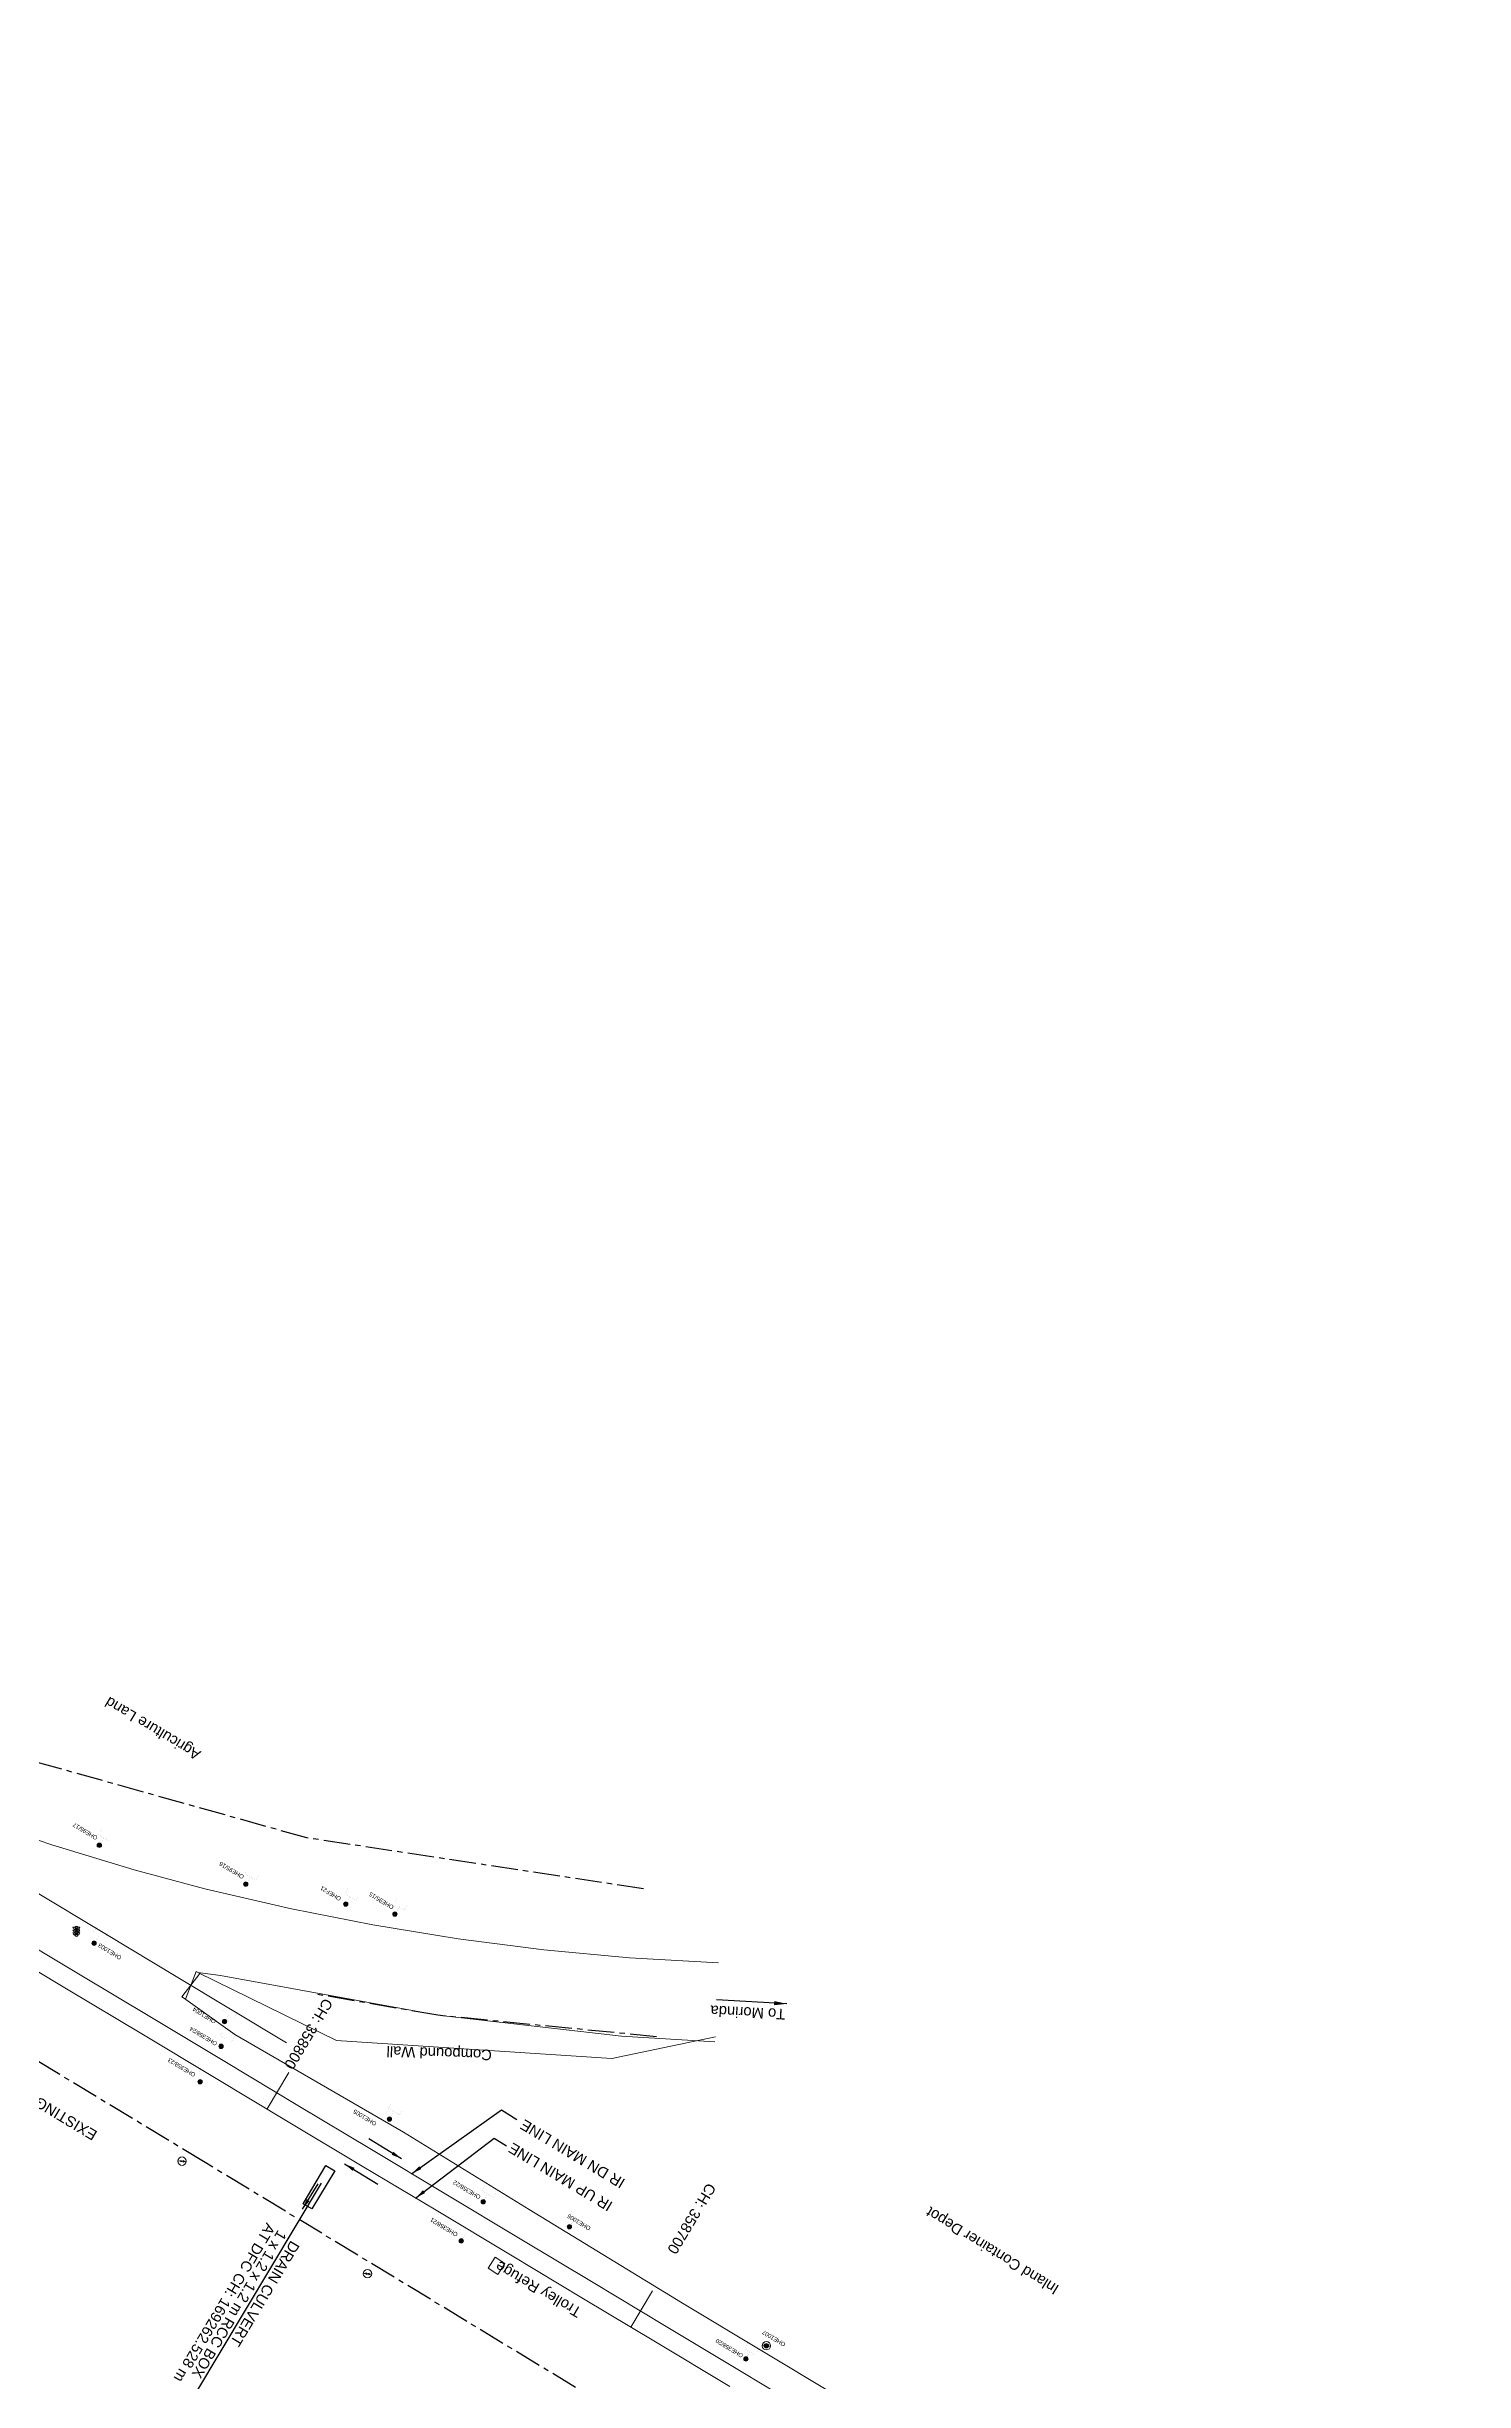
# Model space of a CAD drawing. Header units: metres. Extents: x 593168 to 611286, y 3401475 to 3412398.
# Drawn here: x 595079 to 595413, y 3411108 to 3411659 of the extents above; entities that cross this region are included whole.
import ezdxf
from ezdxf.enums import TextEntityAlignment as Align

# ---------------------------------------------------------------- set-up
doc = ezdxf.new("R2010")
doc.units = ezdxf.units.M
doc.header["$MEASUREMENT"] = 0
doc.linetypes.add('CENTER', pattern=[2, 1.25, -0.25, 0.25, -0.25])
for name, color, linetype, lineweight in [('Compound Wall', 251, 'Continuous', 0), ('Electric Pole', 251, 'Continuous', 0), ('Existing IR Chainage', 7, 'Continuous', 0), ('Existing IR Track', 143, 'Continuous', 0), ('Fence', 251, 'F-LINE', 0), ('Gate', 251, 'Continuous', 0), ('OHE MAST', 8, 'Continuous', 0), ('OHE MAST TEXT', 8, 'Continuous', 0), ('Side Details', 251, 'Continuous', 0), ('Sign Board', 251, 'Continuous', 0), ('Text1', 251, 'Continuous', 0), ('Trolley Stand', 251, 'Continuous', 0)]:
    doc.layers.add(name, color=color, linetype=linetype, lineweight=lineweight)
doc.layers.add('DRAIN CULVERT', color=1, linetype='Continuous')
doc.layers.add('Existing Railway Boundary', color=7, linetype='CENTER')
doc.styles.get("Standard").update_dxf_attribs({"font": 'arial.ttf'})
doc.styles.add('Style-Arial', font='arial.ttf')
doc.linetypes.add('F-LINE', pattern='A,0.6,["X",Standard,S=0.3,R=0,X=0,Y=-0.15],0.1', length=0.7)
doc.dimstyles.new('ISO-25', dxfattribs={"dimtxt": 2.5, "dimasz": 2.5, "dimexe": 1.25, "dimexo": 0.625, "dimtad": 1, "dimtxsty": 'Standard', "dimcen": 2.5, "dimadec": 0, "dimazin": 0, "dimtfac": 1, "dimtmove": 0, "dimatfit": 3, "dimfxl": 1, "dimarcsym": 0})

# ---------------------------------------------------------------- blocks, each defined once
blk = doc.blocks.new('GT')
at = {"layer": 'Gate'}
for p, q in [((-0.5, -0.5), (-0.5, 0.5)), ((-0.5, 0.5), (0.5, -0.5)), ((0.5, 0.5), (0.5, -0.5))]:
    blk.add_line(p, q, dxfattribs=at)
blk.add_lwpolyline([(0.5, 0.5), (-0.5, -0.5)], dxfattribs=at)
blk = doc.blocks.new('EP')
blk.add_hatch(color=8).paths.add_polyline_path([(-0.21, -0.05), (-0.21, 0.16), (-0.93, -0.01), (-0.31, 0.07), (-0.31, -0.19), (0.31, 0), (0.31, -0.24), (0.94, -0.01), (0.41, -0.1), (0.43, 0.15)])
at = {"color": 8}
for p, q in [((-0.93, -0.01), (-0.21, 0.16)), ((-0.31, 0.07), (-0.93, -0.01)), ((-0.31, -0.19), (-0.31, 0.07)), ((0.31, 0), (-0.31, -0.19)), ((-0.21, 0.16), (-0.21, -0.05)), ((-0.21, -0.05), (0.43, 0.15)), ((0.31, -0.24), (0.31, 0)), ((0.43, 0.15), (0.41, -0.1)), ((0.94, -0.01), (0.31, -0.24)), ((0.41, -0.1), (0.94, -0.01))]:
    blk.add_line(p, q, dxfattribs=at)
blk.add_circle((0, 0), 1, dxfattribs=at)
blk = doc.blocks.new('SIG')
for color, points in [(1, [(-0.22, 0.42, 0.180295), (-0.01, 0.33, -0.00255), (0.01, 0.33, -0.00255), (0.02, 0.33, 0.180295), (0.23, 0.42, -0.002654), (0.25, 0.44, 0.184495), (0.33, 0.65, 1.000001), (-0.32, 0.65, 0.184495), (-0.24, 0.44, -0.002654)]), (2, [(0.23, -0.23, -0.002654), (0.25, -0.21, 0.184495), (0.33, 0.01, 1.000001), (-0.32, 0.01, 0.184495), (-0.24, -0.21, -0.002654), (-0.22, -0.23, 0.180295), (-0.01, -0.32, -0.00255), (0.01, -0.32, -0.00255), (0.02, -0.32, 0.180295)]), (3, [(0.23, -0.88, -0.002654), (0.25, -0.86, 0.184495), (0.33, -0.64, 1.000001), (-0.32, -0.64, 0.184495), (-0.24, -0.86, -0.002654), (-0.22, -0.88, 0.395599)])]:
    blk.add_hatch(color=color).paths.add_polyline_path(points)
for p, q in [((-0.31, 0.98), (-0.32, -0.9)), ((0.33, -0.9), (0.32, 0.98))]:
    blk.add_line(p, q)
for points in [[(-0.31, 0.98), (-0.81, 0.98, 0.198758), (-0.42, 0.41, 0.003814), (-0.31, 0.39, 0.003814)], [(-0.31, 0.33), (-0.81, 0.33, 0.198758), (-0.42, -0.23, 0.003727), (-0.32, -0.26, 0.003727)], [(0.32, 0.98), (0.82, 0.98, -0.198758), (0.44, 0.41, -0.003814), (0.32, 0.39, -0.003814)], [(0.32, 0.33), (0.82, 0.33, -0.198758), (0.44, -0.23, -0.003727), (0.33, -0.26, -0.003727)], [(-0.32, -0.32), (-0.81, -0.32, 0.198758), (-0.42, -0.88, 0.003639), (-0.32, -0.9)], [(0.33, -0.32), (0.82, -0.32, -0.198758), (0.44, -0.88, -0.003639), (0.33, -0.9)]]:
    blk.add_lwpolyline(points, format="xyb")
for centre, radius, start, end in [((0.01, 0.91), 0.324, 12.4049, 167.5951), ((0.01, 0.81), 0.357, 27.7578, 152.2422), ((0.01, -0.9), 0.324, 181.4572, 358.5428)]:
    blk.add_arc(centre, radius, start, end)
blk = doc.blocks.new('OHE MAST')
h = blk.add_hatch(color=253)
h.dxf.hatch_style = 1
edge = h.paths.add_edge_path()
edge.add_arc((0, 0), 0.514, 0, 360)
at = {"color": 253, "const_width": 0.01}
for points in [[(-1.03, -1.71), (0, 0)], [(-3.09, -2.23), (-2.32, -0.94), (0.26, -2.49), (-0.52, -3.77)]]:
    blk.add_lwpolyline(points, dxfattribs=at)
at = {"color": 253}
blk.add_circle((0, 0), 0.514, dxfattribs=at)

msp = doc.modelspace()

# ---------------------------------------------------------------- linework, layer by layer
at = {"layer": 'Compound Wall'}
msp.add_polyline3d([(595114.313, 3411204.7684, 258.6633), (595146.9591, 3411188.7475, 258.4314), (595211.928, 3411184.4506, 256.8008), (595236.3483, 3411189.6276, 255.7672)], dxfattribs=at)
at = {"layer": 'DRAIN CULVERT'}
msp.add_lwpolyline([(595113.7914, 3411105.5309), (595143.4394, 3411155.1055)], dxfattribs=at)
msp.add_lwpolyline([(595141.1839, 3411149.0134), (595139.1241, 3411150.2452), (595144.501, 3411159.2185), (595146.5608, 3411157.9867)], close=True, dxfattribs=at)
at = {"layer": 'Existing IR Chainage', "color": 7, "linetype": 'Continuous', "lineweight": 13, "flags": 128}
for points in [[(595135.7443, 3411181.1576), (595130.601, 3411172.5817)], [(595221.5046, 3411129.7234), (595216.36, 3411121.1483)]]:
    msp.add_lwpolyline(points, dxfattribs=at)
at = {"layer": 'Existing IR Track', "flags": 128}
for points in [[(595237.0586, 3411207.0427), (595216.0995, 3411208.2455), (595195.88, 3411210.1324), (595175.6479, 3411212.7193), (595155.533, 3411215.9829), (595136.3623, 3411219.7507), (595115.9232, 3411224.5254), (595099.2357, 3411228.9953), (595079.866, 3411234.8482), (595060.422, 3411241.4885), (595041.8169, 3411247.8979), (595024.2, 3411255.3163), (595015.348, 3411259.3266), (595013.1106, 3411260.3408), (594983.0171, 3411275.3274)], [(595135.2176, 3411188.1564), (595109.1479, 3411203.8277), (595092.719, 3411213.7035), (595075.216, 3411224.2173)], [(595239.7101, 3411107.1437), (595222.1813, 3411117.6558), (595205.2129, 3411127.836), (595187.9676, 3411138.1823), (595170.4526, 3411148.6838), (595153.0419, 3411159.1229), (595135.6096, 3411169.5778), (595118.195, 3411180.0221), (595101.0386, 3411190.2793), (595083.7191, 3411200.634), (595066.2617, 3411211.1041)], [(595259.2038, 3411100.5503), (595241.9659, 3411110.9127), (595224.7101, 3411121.2857), (595207.4821, 3411131.6284), (595190.255, 3411141.9704), (595172.7274, 3411152.4847), (595155.2244, 3411162.9841), (595137.8938, 3411173.3941), (595120.6115, 3411183.7751), (595103.3412, 3411194.1257), (595086.1131, 3411204.4508), (595068.5779, 3411214.9743)]]:
    msp.add_lwpolyline(points, dxfattribs=at)
at = {"layer": 'Existing Railway Boundary', "ltscale": 5}
for points in [[(595219.3757, 3411224.4926), (595139.956, 3411236.51), (595055.2514, 3411260.2607), (595055.2471, 3411260.3203), (595019.6301, 3411275.5296), (595019.8343, 3411275.5642), (594996.1386, 3411287.071), (594964.5551, 3411304.37), (594878.4143, 3411354.1285), (594195.4154, 3411765.8048), (594139.4384, 3411820.4266), (594013.2418, 3411902.9335), (593973.1737, 3411931.7423), (593936.2204, 3411951.7466)], [(595669.8324, 3410826.98), (595399.9234, 3410989.4837), (595291.6104, 3411053.682), (595288.8058, 3411055.0412), (595115.987, 3411159.9478), (595049.0891, 3411200.4805), (595006.8535, 3411223.7719), (594961.2843, 3411250.8487), (594295.035, 3411650.4615)], [(595222.4084, 3411189.61), (595170.8855, 3411194.6601), (595142.1398, 3411199.6486)]]:
    msp.add_lwpolyline(points, dxfattribs=at)
at = {"layer": 'Fence'}
for points in [[(595114.3134, 3411204.7675), (595119.6114, 3411204.0268), (595170.9323, 3411194.6949), (595170.9191, 3411194.6502)], [(595986.0252, 3410674.6093), (595935.6624, 3410705.3408), (595898.6824, 3410727.4854), (595863.0026, 3410748.7516), (595828.111, 3410769.5342), (595796.2128, 3410788.4877), (595759.7379, 3410810.1088), (595723.2335, 3410832.0475), (595687.0309, 3410853.5815), (595649.8777, 3410875.916), (595611.2865, 3410898.9071), (595580.9885, 3410916.5931), (595512.5764, 3410957.996), (595476.5661, 3410979.361), (595402.8039, 3411023.3737), (595368.2592, 3411043.3332), (595301.4084, 3411083.0248), (595228.5864, 3411126.7737), (595192.3758, 3411148.8751), (595162.8088, 3411167.1177), (595123.0253, 3411190.129), (595110.9292, 3411198.7494)], [(595170.9323, 3411194.6949), (595214.1918, 3411189.7372), (595236.1556, 3411188.4395)]]:
    msp.add_lwpolyline(points, dxfattribs=at)
at = {"layer": 'Trolley Stand'}
msp.add_polyline3d([(595186.6517, 3411136.1576, 257.1657), (595185.0303, 3411133.557, 257.0928), (595182.7737, 3411135.0143, 257.0278), (595184.3956, 3411137.6157, 257.0278)], close=True, dxfattribs=at)

# ---------------------------------------------------------------- block references
at = {"layer": 'Electric Pole', "xscale": 0.9997078269980546, "yscale": 0.9997078269980546, "zscale": 0.9997078269980546}
for p in [(595110.5468, 3411160.2689, 255.4642), (595154.2877, 3411133.7404, 255.4592), (595248.3309, 3411116.7476, 256.7379)]:
    msp.add_blockref('EP', p, dxfattribs=at)
at = {"layer": 'Gate', "xscale": 6.904890124183896, "yscale": 0.9997078268771573, "zscale": 6.904890124183896, "rotation": 60.71483217518982}
msp.add_blockref('GT', (595112.6211, 3411201.7589, 156.3202), dxfattribs=at)
at = {"layer": 'OHE MAST', "rotation": 180}
for p in [(595091.0539, 3411234.7755), (595091.0539, 3411234.7755), (595125.5788, 3411225.5974), (595125.5788, 3411225.5974), (595149.1644, 3411220.9027), (595149.1644, 3411220.9027), (595160.735, 3411218.5455), (595160.735, 3411218.5455), (595089.8275, 3411211.6692), (595089.8275, 3411211.6692), (595120.6044, 3411193.2011), (595120.6044, 3411193.2011), (595119.7484, 3411187.3496), (595119.7484, 3411187.3496), (595114.812, 3411178.9918), (595114.812, 3411178.9918), (595159.47, 3411170.1899), (595159.47, 3411170.1899), (595181.5834, 3411150.6892), (595181.5834, 3411150.6892), (595176.3929, 3411141.4726), (595176.3929, 3411141.4726), (595201.8903, 3411144.7947), (595201.8903, 3411144.7947), (595243.524, 3411113.6294), (595243.524, 3411113.6294), (595248.3309, 3411116.7476), (595248.3309, 3411116.7476)]:
    msp.add_blockref('OHE MAST', p, dxfattribs=at)
at = {"layer": 'Sign Board', "xscale": 0.9997078269980546, "yscale": 0.9997078269980546, "zscale": 0.9997078269980546}
msp.add_blockref('SIG', (595085.6469, 3411214.4376, 258.7233), dxfattribs=at)

# ---------------------------------------------------------------- texts
at = {"layer": 'DRAIN CULVERT'}
for s, p in [('AT DFC CH: 169262.528 m', (595130.5179, 3411145.897)), ('1 x 1.2 x 1.2 m RCC BOX', (595133.2107, 3411144.214)), ('DRAIN CULVERT', (595136.259, 3411141.7346))]:
    msp.add_text(s, height=2.5, rotation=239.078361, dxfattribs=at).set_placement(p)
at = {"layer": 'Existing IR Chainage', "color": 7, "lineweight": 0, "char_height": 2.5, "attachment_point": 6, "line_spacing_factor": 0.60036, "style": 'Style-Arial'}
for s, insert, rotation in [('CH: 358800', (595135.5868, 3411182.2912), 239.047053), ('CH: 358700', (595225.9347, 3411138.7272), 239.038383)]:
    msp.add_mtext(s, dxfattribs=dict(at, insert=insert, rotation=rotation))
at = {"layer": 'Existing IR Track', "color": 7, "lineweight": -3}
for s, p in [('IR DN MAIN LINE', (595190.6654, 3411169.1686)), ('IR UP MAIN LINE', (595187.8879, 3411163.6725))]:
    msp.add_text(s, height=2.5, rotation=149, dxfattribs=at).set_placement(p, align=Align.MIDDLE_RIGHT)
at = {"layer": 'Existing Railway Boundary', "linetype": 'Continuous', "ltscale": 5}
msp.add_text('EXISTING RAILWAY BOUNDARY', height=2.5, rotation=149, dxfattribs=at).set_placement((595044.7038, 3411194.8439, 613.7163), align=Align.RIGHT)
at = {"layer": 'OHE MAST TEXT'}
for s, p in [('OHE95/17', (595090.766, 3411236.7892, 259.695)), ('OHE95/16', (595125.291, 3411227.6102, 261.554)), ('OHEF21', (595148.1758, 3411222.4279, 261.428)), ('OHE95/15', (595160.5917, 3411220.4256, 260.804)), ('OHE1003', (595096.4144, 3411208.5524, 259.216)), ('OHE1004', (595118.6834, 3411193.4851, 260.646)), ('OHE358/24', (595118.9719, 3411188.2746, 258.67)), ('OHE358/23', (595113.835, 3411180.9129, 258.962)), ('OHE1005', (595156.5425, 3411169.3927, 258.403)), ('OHE358/22', (595181.0871, 3411152.0645, 259.237)), ('OHE358/21', (595175.7033, 3411143.2476, 259.283)), ('OHE1006', (595207.0239, 3411144.7176, 260.467)), ('OHE358/20', (595243.0005, 3411114.7013, 256.779)), ('OHE1007', (595252.9659, 3411117.3163, 256.738))]:
    msp.add_text(s, height=1, rotation=149, dxfattribs=at).set_placement(p)
at = {"layer": 'Side Details'}
msp.add_text('Agriculture Land', height=2.5, rotation=149, dxfattribs=at).set_placement((595115.1986, 3411256.8266, 156.3202))
at = {"layer": 'Text1', "color": 7}
for s, rotation, p in [('To Morinda', 177.26223, (595252.8518, 3411196.1405, 260.5337)), ('Inland Container Depot', 148.346903, (595317.5612, 3411130.7793, 156.3202))]:
    msp.add_text(s, height=2.5, rotation=rotation, dxfattribs=at).set_placement(p)
at = {"layer": 'Text1'}
for s, rotation, p in [('Compound Wall', 177.962697, (595183.6525, 3411186.5367, 156.3202)), ('Trolley Refuge', 149.773376, (595204.9911, 3411125.4164, -0.5208))]:
    msp.add_text(s, height=2.5, rotation=rotation, dxfattribs=at).set_placement(p)

# ---------------------------------------------------------------- leaders
at = {"layer": 'DRAIN CULVERT'}
msp.add_leader([(595138.9617, 3411148.9574, 0.011), (595142.6609, 3411154.9632, -0.0165)], dimstyle='ISO-25', override={"dimtxt": 3, "dimasz": 2.5, "dimgap": 0.625, "dimtad": 0, "dimdec": 3, "dimzin": 2, "dimtdec": 3}, dxfattribs=at)
at = {"layer": 'Existing IR Track', "color": 7, "lineweight": -3}
for points, override in [([(595164.684, 3411157.3096), (595185.8796, 3411172.3589), (595189.4766, 3411170.1341)], {"dimtxt": 3, "dimasz": 2.5, "dimgap": 0.625, "dimtad": 0, "dimdec": 3, "dimzin": 2, "dimtdec": 3}), ([(595162.3182, 3411160.8301), (595154.6367, 3411165.5451)], {"dimtxt": 3, "dimasz": 2.5, "dimtad": 0, "dimdec": 3, "dimzin": 2, "dimtdec": 3}), ([(595165.6362, 3411151.5716), (595184.1203, 3411165.684), (595187.093, 3411163.9054)], {"dimtxt": 3, "dimasz": 2.5, "dimgap": 0.625, "dimtad": 0, "dimdec": 3, "dimzin": 2, "dimtdec": 3}), ([(595148.8818, 3411159.6248), (595156.7196, 3411154.8664)], {"dimtxt": 3, "dimasz": 2.5, "dimtad": 0, "dimdec": 3, "dimzin": 2, "dimtdec": 3})]:
    msp.add_leader(points, dimstyle='ISO-25', override=override, dxfattribs=at)
at = {"layer": 'Text1', "color": 7}
msp.add_leader([(595253.1621, 3411197.3754), (595236.5705, 3411198.2763)], dimstyle='ISO-25', override={"dimtxt": 3, "dimasz": 3, "dimgap": 0.625, "dimtad": 0, "dimdec": 3, "dimzin": 2, "dimtdec": 3}, dxfattribs=at)

doc.saveas('drawing.dxf')
